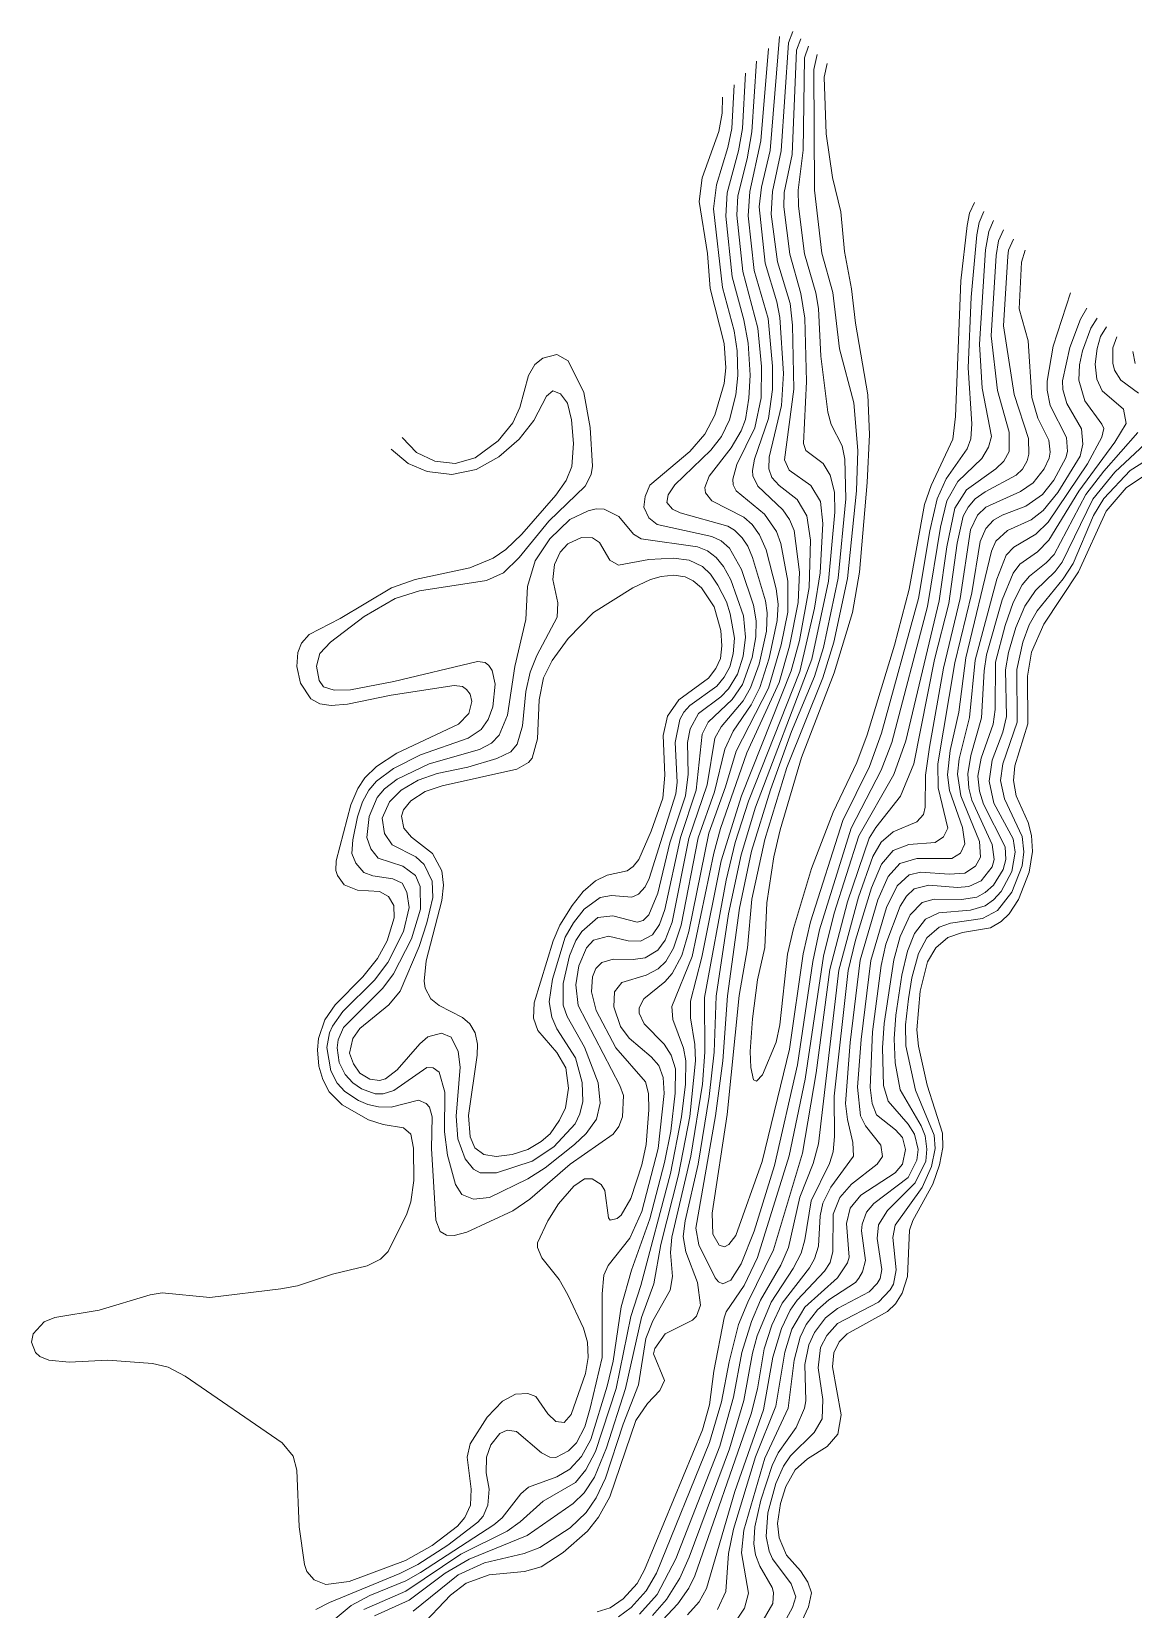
# Model space of a CAD drawing. Extents: x -40496 to 18830, y -938 to 396008.
# Drawn here: x 18036 to 18562, y 879 to 1632 of the extents above; entities that cross this region are included whole.
import ezdxf

# ---------------------------------------------------------------- set-up
doc = ezdxf.new("R2010")
doc.units = 0
doc.header["$MEASUREMENT"] = 0
for name, color, linetype in [('Contour_Line_Intermediate', 7, 'Continuous'), ('Contour_Line_Major', 7, 'Continuous'), ('Contour_Line_Minor', 7, 'Continuous')]:
    doc.layers.add(name, color=color, linetype=linetype)

msp = doc.modelspace()

# ---------------------------------------------------------------- linework, layer by layer
at = {"layer": 'Contour_Line_Intermediate', "color": 0, "lineweight": 0}
for points in [[(18181.07463, 875.03042, 972000), (18188.64872, 881.39539, 972000), (18197.59769, 886.16451, 972000), (18214.65147, 893.06112, 972000), (18221.71578, 897.11085, 972000), (18256.72124, 919.91835, 972000), (18260.61108, 923.25525, 972000), (18269.50385, 934.5796, 972000), (18273.27611, 937.81023, 972000), (18286.75686, 942.7529, 972000), (18292.96456, 946.3778, 972000), (18298.55317, 952.44053, 972000), (18302.98063, 960.59978, 972000), (18310.70465, 985.89074, 972000), (18313.65892, 997.95693, 972000), (18317.46442, 1023.73452, 972000), (18322.31451, 1041.24131, 972000), (18331.11517, 1065.69845, 972000), (18338.05114, 1092.66258, 972000), (18341.10869, 1107.62445, 972000), (18343.22995, 1125.66902, 972000), (18343.28487, 1137.30118, 972000), (18341.32631, 1143.86394, 972000), (18337.98579, 1148.96056, 972000), (18328.3273, 1158.75462, 972000), (18326.03521, 1163.74931, 972000), (18326.05294, 1166.3703, 972000), (18328.2882, 1170.60105, 972000), (18338.2249, 1178.74188, 972000), (18341.69385, 1182.67875, 972000), (18346.31036, 1191.2628, 972000), (18349.74277, 1202.75227, 972000), (18359.25451, 1249.66335, 972000), (18367.19721, 1271.80116, 972000), (18372.28076, 1288.78776, 972000), (18387.64468, 1318.72439, 972000), (18393.7647, 1339.38663, 972000), (18396.87404, 1355.0025, 972000), (18396.97871, 1369.84247, 972000), (18393.60188, 1387.72256, 972000), (18391.44582, 1393.48586, 972000), (18385.77678, 1401.75271, 972000), (18372.29011, 1412.94384, 972000), (18370.85896, 1415.79415, 972000), (18370.6472, 1418.49572, 972000), (18372.60314, 1425.46946, 972000), (18381.20196, 1442.90562, 972000), (18384.2232, 1457.26028, 972000), (18384.32521, 1472.14104, 972000), (18382.6805, 1490.50868, 972000), (18375.40666, 1517.47316, 972000), (18372.65272, 1544.2778, 972000), (18373.06958, 1553.52954, 972000), (18377.52154, 1571.12794, 972000), (18379.75221, 1584.02342, 972000), (18382.02302, 1617.80336, 972000)], [(18539.50224, 1499.91384, 972000), (18536.49709, 1494.73785, 972000), (18531.39117, 1481.28633, 972000), (18528.00114, 1465.3562, 972000), (18528.15068, 1461.22483, 972000), (18530.00855, 1454.56826, 972000), (18536.94644, 1442.38941, 972000), (18537.64979, 1435.17999, 972000), (18536.31222, 1429.39871, 972000), (18525.68013, 1412.09465, 972000), (18518.62404, 1403.48803, 972000), (18512.91502, 1399.08757, 972000), (18501.72998, 1393.89758, 972000), (18496.16233, 1388.93014, 972000), (18494.07248, 1384.09554, 972000), (18481.75244, 1333.32763, 972000), (18478.51778, 1307.3016, 972000), (18474.3792, 1289.11402, 972000), (18473.12548, 1277.39642, 972000), (18474.07831, 1269.97175, 972000), (18480.21091, 1252.30642, 972000), (18481.39436, 1244.52126, 972000), (18479.23059, 1240.03688, 972000), (18475.20806, 1237.53195, 972000), (18458.41482, 1237.56375, 972000), (18450.32371, 1235.23962, 972000), (18444.78475, 1229.05804, 972000), (18439.91867, 1217.89261, 972000), (18431.45995, 1189.10254, 972000), (18426.605, 1149.78926, 972000), (18424.41836, 1120.82139, 972000), (18425.32025, 1113.15742, 972000), (18427.9734, 1102.19516, 972000), (18428.26353, 1095.69906, 972000), (18417.46793, 1080.85864, 972000), (18413.57118, 1073.17131, 972000), (18412.36615, 1067.13917, 972000), (18411.50955, 1052.74744, 972000), (18409.64518, 1046.71561, 972000), (18407.26532, 1042.31146, 972000), (18394.28914, 1025.48166, 972000), (18389.35959, 1015.048, 972000), (18385.61723, 1003.80277, 972000), (18382.48164, 984.63566, 972000), (18379.43276, 972.83828, 972000), (18352.52974, 895.48094, 972000), (18349.69345, 889.70517, 972000), (18344.47552, 882.19402, 972000), (18337.16948, 874.39393, 972000)]]:
    msp.add_polyline3d(points, dxfattribs=at)
at = {"layer": 'Contour_Line_Major', "color": 0, "lineweight": 0}
for points in [[(18494.99733, 1541.82951, -648000), (18492.84638, 1536.47575, -648000), (18491.25159, 1527.81855, -648000), (18488.41399, 1482.7481, -648000), (18489.61275, 1461.77747, -648000), (18494.11046, 1438.75875, -648000), (18492.63519, 1433.66975, -648000), (18489.46085, 1428.32393, -648000), (18478.06858, 1417.2725, -648000), (18472.74805, 1408.17884, -648000), (18469.74775, 1395.56973, -648000), (18463.46268, 1357.65752, -648000), (18446.45506, 1292.83386, -648000), (18441.48655, 1279.67923, -648000), (18427.04777, 1251.99603, -648000), (18411.98815, 1203.59526, -648000), (18408.80737, 1188.44619, -648000), (18401.46198, 1139.11879, -648000), (18390.57952, 1091.19525, -648000), (18380.86038, 1059.91967, -648000), (18374.64903, 1044.25886, -648000), (18369.78279, 1036.4747, -648000), (18365.8693, 1034.83026, -648000), (18363.90083, 1035.71527, -648000), (18362.2509, 1037.63152, -648000), (18354.51828, 1053.27953, -648000), (18353.02229, 1061.28043, -648000), (18362.49494, 1114.86322, -648000), (18365.88429, 1141.08707, -648000), (18368.11692, 1172.01682, -648000), (18373.79868, 1213.89742, -648000), (18379.6005, 1241.01638, -648000), (18388.61146, 1270.35155, -648000), (18398.73741, 1298.08343, -648000), (18409.67865, 1324.32458, -648000), (18413.8683, 1338.20684, -648000), (18420.85278, 1371.18308, -648000), (18424.5965, 1409.03505, -648000), (18424.11095, 1428.03863, -648000), (18422.77076, 1434.3735, -648000), (18417.54917, 1444.47631, -648000), (18416.01711, 1450.35735, -648000), (18412.62598, 1477.07283, -648000), (18411.51612, 1499.77841, -648000), (18410.20347, 1507.28693, -648000), (18404.93265, 1525.9059, -648000), (18401.94194, 1548.56175, -648000), (18401.77315, 1556.19994, -648000), (18404.28964, 1575.33473, -648000), (18404.91219, 1619.39191, -648000), (18406.84297, 1624.85516, -648000)], [(18579.10708, 1434.52813, 2592000), (18560.13889, 1422.5687, 2592000), (18547.58454, 1409.29978, 2592000), (18542.6626, 1401.07582, 2592000), (18532.99393, 1378.28487, 2592000), (18528.17796, 1370.88466, 2592000), (18515.79678, 1355.67603, 2592000), (18512.10072, 1348.91734, 2592000), (18508.92381, 1340.65021, 2592000), (18506.08555, 1327.73474, 2592000), (18506.30386, 1302.57387, 2592000), (18499.48445, 1282.73339, 2592000), (18498.42745, 1274.74328, 2592000), (18500.19855, 1266.03084, 2592000), (18508.74335, 1248.05182, 2592000), (18509.51075, 1240.81239, 2592000), (18508.66643, 1234.13701, 2592000), (18503.68266, 1221.52341, 2592000), (18496.87929, 1212.7845, 2592000), (18489.76395, 1208.9291, 2592000), (18474.42863, 1206.6634, 2592000), (18469.0457, 1204.75228, 2592000), (18463.25739, 1199.67784, 2592000), (18459.23852, 1192.24031, 2592000), (18456.0598, 1180.71644, 2592000), (18454.43556, 1170.71284, 2592000), (18453.11608, 1158.26331, 2592000), (18453.2599, 1148.24333, 2592000), (18457.73228, 1127.0898, 2592000), (18466.70177, 1105.5707, 2592000), (18467.15184, 1099.31069, 2592000), (18465.50152, 1090.66814, 2592000), (18460.95016, 1080.6404, 2592000), (18448.05746, 1062.65865, 2592000), (18447.00772, 1056.78183, 2592000), (18448.60289, 1041.40397, 2592000), (18447.27219, 1034.66766, 2592000), (18445.73743, 1031.8168, 2592000), (18440.18487, 1025.97736, 2592000), (18420.68687, 1015.79377, 2592000), (18415.4464, 1010.1546, 2592000), (18412.56447, 1004.38692, 2592000), (18411.37349, 994.71904, 2592000), (18413.67298, 979.56265, 2592000), (18413.34524, 970.33585, 2592000), (18409.46394, 963.90974, 2592000), (18398.20471, 952.72081, 2592000), (18394.80626, 947.78312, 2592000), (18391.17565, 939.57277, 2592000), (18387.37512, 925.63628, 2592000), (18386.59336, 914.35412, 2592000), (18387.97816, 907.20927, 2592000), (18389.67069, 903.56394, 2592000), (18398.56596, 891.76908, 2592000), (18400.80331, 885.5425, 2592000), (18399.16769, 880.389, 2592000), (18391.42798, 866.15144, 2592000)], [(18192.77963, 1135.21996, 2592000), (18197.57329, 1132.38123, 2592000), (18202.09704, 1131.70238, 2592000), (18205.09587, 1132.43684, 2592000), (18210.5606, 1136.81848, 2592000), (18221.37026, 1149.27474, 2592000), (18225.18299, 1152.49923, 2592000), (18231.79996, 1154.36046, 2592000), (18236.32779, 1152.37391, 2592000), (18239.73475, 1145.59783, 2592000), (18240.69383, 1138.12988, 2592000), (18238.7575, 1114.6507, 2592000), (18239.55165, 1103.89661, 2592000), (18243.04678, 1094.33006, 2592000), (18247.05778, 1089.51047, 2592000), (18250.20413, 1087.65984, 2592000), (18258.02609, 1087.63405, 2592000), (18274.90774, 1093.24615, 2592000), (18285.35732, 1100.1545, 2592000), (18295.49886, 1111.0627, 2592000), (18297.73506, 1115.75048, 2592000), (18299.16942, 1121.711, 2592000), (18298.78402, 1130.76588, 2592000), (18295.66417, 1142.5492, 2592000), (18286.8084, 1156.39034, 2592000), (18284.29587, 1161.88209, 2592000), (18283.10455, 1169.2552, 2592000), (18284.67311, 1180.08828, 2592000), (18290.79146, 1199.98569, 2592000), (18294.61975, 1206.84255, 2592000), (18299.80707, 1213.47817, 2592000), (18307.38903, 1218.99526, 2592000), (18312.74378, 1219.92385, 2592000), (18322.44883, 1219.16229, 2592000), (18325.77422, 1220.60655, 2592000), (18328.93728, 1224.07511, 2592000), (18330.8093, 1228.03842, 2592000), (18343.42318, 1268.4689, 2592000), (18344.14939, 1273.96379, 2592000), (18343.21025, 1292.934, 2592000), (18345.4696, 1303.85632, 2592000), (18347.32859, 1307.38721, 2592000), (18350.22366, 1310.49457, 2592000), (18363.05272, 1319.73452, 2592000), (18366.5779, 1324.05109, 2592000), (18369.1873, 1328.99131, 2592000), (18370.84841, 1335.22098, 2592000), (18371.46575, 1342.59284, 2592000), (18369.48762, 1354.24811, 2592000), (18367.62175, 1359.96275, 2592000), (18363.60192, 1367.94479, 2592000), (18359.98699, 1373.09172, 2592000), (18356.16577, 1376.78421, 2592000), (18349.81253, 1379.75061, 2592000), (18342.33938, 1380.74681, 2592000), (18330.66709, 1380.11522, 2592000), (18316.229, 1377.50603, 2592000), (18312.01337, 1379.85787, 2592000), (18307.05689, 1388.18256, 2592000), (18303.80782, 1390.42025, 2592000), (18298.43458, 1390.6613, 2592000), (18291.95754, 1387.56276, 2592000), (18288.34832, 1383.65111, 2592000), (18285.63149, 1377.8133, 2592000), (18284.81623, 1370.61529, 2592000), (18287.21482, 1359.44813, 2592000), (18286.93873, 1352.67642, 2592000), (18277.16697, 1334.34118, 2592000), (18273.96804, 1326.42079, 2592000), (18271.92993, 1317.15138, 2592000), (18270.31386, 1300.81226, 2592000), (18267.7755, 1292.08819, 2592000), (18264.73502, 1288.48106, 2592000), (18258.1006, 1285.20823, 2592000), (18244.37545, 1281.16587, 2592000), (18229.72055, 1278.04259, 2592000), (18220.63796, 1274.90144, 2592000), (18212.49237, 1270.15015, 2592000), (18206.89526, 1264.62296, 2592000), (18203.50766, 1256.73409, 2592000), (18204.48659, 1249.44698, 2592000), (18208.24098, 1244.06745, 2592000), (18219.49956, 1238.29396, 2592000), (18223.46064, 1234.63476, 2592000), (18227.32879, 1226.75919, 2592000), (18227.5422, 1218.91414, 2592000), (18224.77238, 1206.86541, 2592000), (18221.09733, 1195.61576, 2592000), (18212.02407, 1174.29713, 2592000), (18206.61831, 1167.84028, 2592000), (18192.82775, 1156.48912, 2592000), (18189.48893, 1151.66144, 2592000), (18187.80311, 1144.82468, 2592000), (18189.69273, 1139.6948, 2592000), (18192.77963, 1135.21996, 2592000)]]:
    msp.add_polyline3d(points, dxfattribs=at)
at = {"layer": 'Contour_Line_Minor', "color": 0, "lineweight": 0}
for points in [[(18199.77921, 876.44436, 324000), (18216.26425, 883.85378, 324000), (18233.40786, 896.75079, 324000), (18244.88859, 903.4978, 324000), (18272.57219, 914.70831, 324000), (18294.45888, 929.966, 324000), (18299.79075, 935.02009, 324000), (18304.74869, 942.55249, 324000), (18310.42403, 956.6106, 324000), (18319.5058, 984.81779, 324000), (18327.144, 1018.65209, 324000), (18333.06373, 1034.74696, 324000), (18336.29415, 1053.44533, 324000), (18344.74554, 1086.65841, 324000), (18350.18526, 1114.56107, 324000), (18352.87856, 1141.16154, 324000), (18352.54326, 1148.81822, 324000), (18350.44457, 1161.54452, 324000), (18350.44802, 1169.55773, 324000), (18355.91018, 1190.4595, 324000), (18365.1772, 1236.44509, 324000), (18374.74378, 1267.50896, 324000), (18398.57445, 1326.98626, 324000), (18402.40517, 1341.58132, 324000), (18407.11917, 1366.7347, 324000), (18407.73099, 1389.29295, 324000), (18406.03977, 1400.90049, 324000), (18401.4428, 1408.7552, 324000), (18392.80308, 1415.45298, 324000), (18389.25807, 1419.30178, 324000), (18387.91765, 1423.4092, 324000), (18388.05221, 1428.88579, 324000), (18393.86837, 1453.53131, 324000), (18394.82405, 1468.78232, 324000), (18393.13969, 1495.47815, 324000), (18391.73662, 1502.96192, 324000), (18386.09877, 1521.40885, 324000), (18383.30349, 1548.3108, 324000), (18384.32478, 1557.64897, 324000), (18388.44687, 1575.16785, 324000), (18393.01924, 1629.47885, 324000)], [(18218.27951, 878.6611, 0), (18239.73523, 896.06952, 0), (18252.27954, 901.65988, 0), (18271.14107, 906.24792, 0), (18278.62488, 909.10137, 0), (18293.17557, 918.33729, 0), (18300.7011, 925.64201, 0), (18305.51093, 932.67261, 0), (18309.9698, 942.10464, 0), (18318.42711, 967.87111, 0), (18325.63256, 986.60017, 0), (18329.23654, 1008.69887, 0), (18332.52981, 1017.15425, 0), (18340.78328, 1031.6924, 0), (18341.91628, 1038.18694, 0), (18341.00777, 1049.71113, 0), (18341.62805, 1057.05341, 0), (18350.70062, 1095.56896, 0), (18356.2249, 1130.02332, 0), (18357.4062, 1145.30099, 0), (18357.09942, 1171.24052, 0), (18367.51588, 1227.21447, 0), (18371.82958, 1245.13935, 0), (18378.17873, 1264.86106, 0), (18402.59261, 1326.75221, 0), (18409.61881, 1356.87614, 0), (18412.37148, 1373.73883, 0), (18413.6196, 1397.37973, 0), (18412.49893, 1407.84474, 0), (18407.92888, 1415.48636, 0), (18397.50875, 1422.75404, 0), (18395.26438, 1427.67261, 0), (18399.85946, 1461.40521, 0), (18399.09167, 1491.81209, 0), (18397.97251, 1502.14949, 0), (18392.06646, 1522.0747, 0), (18389.01556, 1544.82254, 0), (18389.53636, 1555.64228, 0), (18393.70492, 1575.07774, 0), (18397.28959, 1626.5091, 0), (18399.38037, 1631.88359, 0)], [(18221.19246, 870.78965, -324000), (18235.97003, 886.27414, -324000), (18243.43611, 891.98519, -324000), (18254.54711, 896.06079, -324000), (18271.27928, 897.58027, -324000), (18279.19819, 899.83755, -324000), (18289.75937, 906.6385, -324000), (18301.29478, 916.76972, -324000), (18306.58376, 923.49543, -324000), (18312.02164, 933.13984, -324000), (18324.38606, 969.59915, -324000), (18330.01014, 977.74052, -324000), (18335.80504, 983.88176, -324000), (18338.0649, 988.60947, -324000), (18332.79403, 1001.42569, -324000), (18333.44328, 1003.92517, -324000), (18338.45752, 1010.9576, -324000), (18351.38932, 1017.47883, -324000), (18353.32499, 1019.41553, -324000), (18355.30547, 1024.54299, -324000), (18353.78982, 1035.33393, -324000), (18348.2912, 1049.98132, -324000), (18347.00277, 1057.2839, -324000), (18348.02333, 1064.84007, -324000), (18354.22004, 1091.85988, -324000), (18359.47214, 1124.10934, -324000), (18361.77732, 1145.1538, -324000), (18362.77472, 1171.92285, -324000), (18368.54961, 1211.16111, -324000), (18374.63479, 1239.259, -324000), (18381.53665, 1262.03624, -324000), (18408.34249, 1332.67009, -324000), (18416.25856, 1369.76352, -324000), (18419.35512, 1402.78923, -324000), (18419.18618, 1412.29583, -324000), (18417.11974, 1420.35718, -324000), (18413.81255, 1425.91385, -324000), (18405.49255, 1432.16957, -324000), (18404.32299, 1435.39867, -324000), (18405.82968, 1465.03991, -324000), (18404.97573, 1495.28636, -324000), (18403.12242, 1507.05157, -324000), (18397.91124, 1525.75493, -324000), (18394.94432, 1548.25346, -324000), (18395.1688, 1555.12171, -324000), (18398.98487, 1573.27945, -324000), (18401.00424, 1623.02742, -324000), (18403.14125, 1628.34152, -324000)], [(18490.41815, 1546.14228, -972000), (18488.17375, 1540.88953, -972000), (18487.03214, 1534.91853, -972000), (18484.36407, 1505.2321, -972000), (18482.98746, 1471.51307, -972000), (18484.60678, 1444.84371, -972000), (18484.23098, 1437.74294, -972000), (18482.40236, 1432.94013, -972000), (18472.45977, 1418.55134, -972000), (18468.19831, 1409.14056, -972000), (18464.65958, 1393.78459, -972000), (18459.28537, 1361.58539, -972000), (18441.58387, 1297.39683, -972000), (18435.79415, 1281.36955, -972000), (18423.15834, 1255.64656, -972000), (18407.66602, 1207.4098, -972000), (18404.20452, 1192.11373, -972000), (18397.7309, 1146.71112, -972000), (18384.73226, 1093.16822, -972000), (18372.09978, 1057.78736, -972000), (18368.70851, 1053.52201, -972000), (18366.77291, 1052.39287, -972000), (18364.24599, 1053.116, -972000), (18361.17203, 1058.41796, -972000), (18360.87775, 1068.4096, -972000), (18367.97367, 1115.53101, -972000), (18373.73216, 1172.32239, -972000), (18377.67035, 1195.04368, -972000), (18379.8018, 1218.19913, -972000), (18385.94729, 1246.6413, -972000), (18396.49802, 1280.91372, -972000), (18413.57857, 1323.65755, -972000), (18418.8176, 1340.71386, -972000), (18425.44313, 1371.01228, -972000), (18429.60585, 1412.82056, -972000), (18430.36723, 1432.19046, -972000), (18428.44284, 1454.77262, -972000), (18421.5786, 1480.62866, -972000), (18418.36814, 1507.52919, -972000), (18413.058, 1526.18912, -972000), (18409.69636, 1556.25986, -972000), (18409.24609, 1613.82277, -972000), (18410.92338, 1621.01214, -972000)], [(18171.8169, 879.39512, 1296000), (18178.32712, 882.84019, 1296000), (18211.92241, 896.63222, 1296000), (18220.42722, 900.91441, 1296000), (18234.76306, 910.22109, 1296000), (18249.12994, 921.18003, 1296000), (18251.67695, 923.95567, 1296000), (18253.88317, 929.17711, 1296000), (18254.40532, 936.80625, 1296000), (18253.08148, 944.6386, 1296000), (18253.21709, 952.04408, 1296000), (18255.25188, 957.93033, 1296000), (18259.54878, 963.31823, 1296000), (18263.07115, 964.92824, 1296000), (18267.54634, 964.37062, 1296000), (18279.46127, 954.11216, 1296000), (18283.38342, 952.14378, 1296000), (18286.19032, 952.00622, 1296000), (18292.37322, 955.09122, 1296000), (18296.07562, 958.99178, 1296000), (18300.10658, 966.54284, 1296000), (18302.71949, 975.45054, 1296000), (18308.40514, 999.56133, 1296000), (18308.42686, 1030.00614, 1296000), (18309.13968, 1038.81123, 1296000), (18311.16161, 1043.52683, 1296000), (18321.58275, 1056.56658, 1296000), (18327.29093, 1069.24624, 1296000), (18334.99799, 1099.20919, 1296000), (18337.98341, 1125.4688, 1296000), (18337.49531, 1133.13727, 1296000), (18335.37297, 1138.89563, 1296000), (18331.81382, 1142.92605, 1296000), (18321.20694, 1151.84477, 1296000), (18317.06036, 1157.42844, 1296000), (18313.87221, 1166.84714, 1296000), (18314.23792, 1173.98826, 1296000), (18317.69707, 1178.39532, 1296000), (18329.27434, 1181.96995, 1296000), (18335.09247, 1184.96862, 1296000), (18338.79304, 1188.47896, 1296000), (18342.4174, 1194.79516, 1296000), (18346.04959, 1205.843, 1296000), (18354.11714, 1247.37488, 1296000), (18361.87972, 1269.31286, 1296000), (18366.84244, 1289.66204, 1296000), (18370.77896, 1298.30424, 1296000), (18379.51103, 1310.91577, 1296000), (18383.51532, 1319.1241, 1296000), (18388.01501, 1333.03767, 1296000), (18391.87693, 1351.12402, 1296000), (18392.24018, 1358.77831, 1296000), (18391.31922, 1366.12021, 1296000), (18386.61734, 1384.74215, 1296000), (18383.45057, 1391.96913, 1296000), (18379.90671, 1396.78287, 1296000), (18375.91353, 1400.25953, 1296000), (18360.70511, 1408.11002, 1296000), (18357.60311, 1411.91488, 1296000), (18357.29608, 1414.47944, 1296000), (18359.33243, 1419.82216, 1296000), (18369.84938, 1433.38431, 1296000), (18374.60739, 1441.49336, 1296000), (18376.7224, 1446.93626, 1296000), (18378.34036, 1457.02488, 1296000), (18378.90516, 1468.07252, 1296000), (18377.97186, 1483.23955, 1296000), (18375.9195, 1494.37239, 1296000), (18370.32803, 1514.92954, 1296000), (18367.29432, 1543.92924, 1296000), (18368.00271, 1554.99706, 1296000), (18373.36022, 1575.05385, 1296000), (18375.2335, 1585.66587, 1296000), (18376.66508, 1612.11445, 1296000)], [(18485.98769, 1550.31499, -1296000), (18483.58988, 1545.22299, -1296000), (18482.52523, 1539.44777, -1296000), (18479.44702, 1513.0016, -1296000), (18476.9452, 1448.40902, -1296000), (18475.66288, 1437.48427, -1296000), (18465.25158, 1415.42435, -1296000), (18462.15466, 1406.39962, -1296000), (18454.71994, 1366.0212, -1296000), (18447.78155, 1339.36643, -1296000), (18434.75164, 1296.52718, -1296000), (18429.89217, 1283.27609, -1296000), (18418.59658, 1259.72131, -1296000), (18408.25966, 1232.79827, -1296000), (18399.60286, 1204.2593, -1296000), (18396.69832, 1191.95171, -1296000), (18393.07347, 1158.30387, -1296000), (18391.40968, 1149.94745, -1296000), (18384.81611, 1134.40144, -1296000), (18381.91193, 1131.37844, -1296000), (18380.59273, 1132.05352, -1296000), (18379.22878, 1137.84504, -1296000), (18378.99613, 1145.50592, -1296000), (18380.00623, 1161.07133, -1296000), (18382.45199, 1179.75175, -1296000), (18386.01702, 1195.17709, -1296000), (18386.93405, 1216.3519, -1296000), (18390.31061, 1238.40816, -1296000), (18393.20272, 1251.2891, -1296000), (18403.47429, 1285.74906, -1296000), (18419.09754, 1326.08515, -1296000), (18427.6993, 1354.87454, -1296000), (18431.15341, 1374.15687, -1296000), (18434.78598, 1416.85734, -1296000), (18435.81267, 1439.81497, -1296000), (18435.07652, 1458.58282, -1296000), (18429.12806, 1492.80979, -1296000), (18427.35846, 1509.13367, -1296000), (18423.89413, 1526.93636, -1296000), (18422.25217, 1545.99179, -1296000), (18418.29728, 1562.37011, -1296000), (18415.17496, 1583.13766, -1296000), (18414.28944, 1610.11345, -1296000), (18415.62353, 1616.58545, -1296000)], [(18207.76423, 1432.78016, 1620000), (18215.80798, 1425.93535, 1620000), (18224.9386, 1422.03946, 1620000), (18236.62558, 1420.73013, 1620000), (18248.34695, 1423.13571, 1620000), (18259.07385, 1429.0264, 1620000), (18268.82942, 1437.51364, 1620000), (18275.72613, 1446.47981, 1620000), (18281.7595, 1457.99809, 1620000), (18284.79921, 1460.59146, 1620000), (18288.4209, 1459.20419, 1620000), (18291.8106, 1454.64084, 1620000), (18293.72014, 1446.72507, 1620000), (18294.76241, 1435.51097, 1620000), (18293.83917, 1424.47862, 1620000), (18291.17209, 1417.87787, 1620000), (18286.21008, 1410.89641, 1620000), (18270.08077, 1392.14676, 1620000), (18262.49388, 1384.83668, 1620000), (18256.34127, 1380.84152, 1620000), (18245.2506, 1376.24267, 1620000), (18219.18277, 1370.57721, 1620000), (18207.85348, 1366.60702, 1620000), (18183.48109, 1352.07863, 1620000), (18168.67155, 1344.31796, 1620000), (18164.91046, 1340.27684, 1620000), (18163.16624, 1335.84677, 1620000), (18162.76748, 1329.0997, 1620000), (18164.42596, 1321.17765, 1620000), (18169.44293, 1313.66543, 1620000), (18173.65734, 1311.34547, 1620000), (18179.17301, 1310.54499, 1620000), (18186.90865, 1311.13376, 1620000), (18207.66087, 1315.48774, 1620000), (18237.70953, 1320.09923, 1620000), (18241.70075, 1319.60554, 1620000), (18243.64543, 1318.1548, 1620000), (18245.40916, 1315.8829, 1620000), (18246.16628, 1312.36223, 1620000), (18244.8147, 1306.67056, 1620000), (18239.83297, 1301.64022, 1620000), (18210.47495, 1287.81435, 1620000), (18200.70629, 1281.42991, 1620000), (18195.14651, 1276.05047, 1620000), (18191.81398, 1270.95904, 1620000), (18188.42195, 1263.22519, 1620000), (18181.46727, 1236.46092, 1620000), (18181.30495, 1231.79078, 1620000), (18182.05745, 1229.5337, 1620000), (18185.3639, 1225.05563, 1620000), (18191.72415, 1222.45885, 1620000), (18202.23738, 1221.77096, 1620000), (18206.38289, 1219.52966, 1620000), (18208.96874, 1215.12522, 1620000), (18209.18335, 1209.30586, 1620000), (18205.83201, 1198.37798, 1620000), (18201.15501, 1189.83071, 1620000), (18194.22273, 1181.1789, 1620000), (18181.00244, 1167.83494, 1620000), (18176.15735, 1160.60432, 1620000), (18173.08707, 1151.75374, 1620000), (18172.62441, 1146.26736, 1620000), (18173.30861, 1138.61157, 1620000), (18175.12467, 1132.20349, 1620000), (18178.19389, 1126.32225, 1620000), (18184.28763, 1120.08755, 1620000), (18196.9158, 1112.95838, 1620000), (18203.8813, 1110.67852, 1620000), (18213.55746, 1109.12213, 1620000), (18217.11129, 1106.11776, 1620000), (18218.31336, 1099.44049, 1620000), (18218.60937, 1084.07377, 1620000), (18217.18913, 1073.92267, 1620000), (18215.16665, 1068.19758, 1620000), (18206.30954, 1050.24624, 1620000), (18202.63002, 1046.54753, 1620000), (18196.33293, 1043.41598, 1620000), (18179.77759, 1039.34053, 1620000), (18163.01164, 1033.82438, 1620000), (18155.11617, 1032.34621, 1620000), (18121.30035, 1028.27964, 1620000), (18098.49203, 1030.44071, 1620000), (18092.81415, 1029.45264, 1620000), (18068.41637, 1022.13939, 1620000), (18047.38309, 1018.78283, 1620000), (18042.28979, 1016.69182, 1620000), (18037.01536, 1010.87294, 1620000), (18036.21258, 1006.9942, 1620000), (18038.1371, 1002.06223, 1620000), (18040.16769, 1000.07476, 1620000), (18044.52033, 998.32003, 1620000), (18054.2187, 997.3905, 1620000), (18072.54436, 998.42785, 1620000), (18093.89949, 996.71894, 1620000), (18101.33374, 995.07324, 1620000), (18109.5108, 990.76646, 1620000), (18155.71105, 958.96444, 1620000), (18161.05437, 952.52431, 1620000), (18162.78262, 945.95128, 1620000), (18163.80568, 918.92829, 1620000), (18166.32794, 900.89892, 1620000), (18167.54525, 897.64882, 1620000), (18171.07019, 893.60617, 1620000), (18176.56881, 891.464, 1620000), (18187.65684, 892.80782, 1620000), (18214.48773, 902.81228, 1620000), (18227.20972, 909.91384, 1620000), (18239.41982, 919.15876, 1620000), (18242.91558, 923.27349, 1620000), (18245.52141, 929.29536, 1620000), (18245.95037, 936.78153, 1620000), (18243.93855, 952.12539, 1620000), (18245.47293, 958.46657, 1620000), (18253.46635, 971.20243, 1620000), (18260.83103, 978.74887, 1620000), (18267.00241, 982.21433, 1620000), (18272.92331, 982.51078, 1620000), (18276.68817, 980.99462, 1620000), (18282.519, 972.69487, 1620000), (18286.3327, 969.07328, 1620000), (18290.20998, 968.69377, 1620000), (18293.64828, 972.48636, 1620000), (18300.36965, 991.9885, 1620000), (18301.61883, 999.55734, 1620000), (18301.35284, 1006.99686, 1620000), (18299.47843, 1013.67461, 1620000), (18292.05294, 1029.47716, 1620000), (18287.91982, 1036.86961, 1620000), (18279.63001, 1047.15809, 1620000), (18277.52756, 1052.15079, 1620000), (18277.58949, 1054.32858, 1620000), (18282.49137, 1064.85789, 1620000), (18287.60855, 1072.88212, 1620000), (18294.80485, 1081.27107, 1620000), (18299.89394, 1084.78524, 1620000), (18303.62728, 1084.78579, 1620000), (18307.89922, 1082.18242, 1620000), (18309.6667, 1079.27754, 1620000), (18311.33428, 1066.17913, 1620000), (18312.1444, 1065.15695, 1620000), (18315.50855, 1065.96583, 1620000), (18317.50142, 1067.56697, 1620000), (18322.11748, 1075.3868, 1620000), (18327.21515, 1091.48221, 1620000), (18329.38304, 1101.24614, 1620000), (18330.66137, 1117.66354, 1620000), (18330.50843, 1125.45224, 1620000), (18329.03898, 1131.08219, 1620000), (18314.89051, 1147.3011, 1620000), (18305.4699, 1165.10977, 1620000), (18303.35821, 1173.99836, 1620000), (18303.7712, 1181.18807, 1620000), (18305.32663, 1185.04573, 1620000), (18308.25729, 1187.99082, 1620000), (18313.54563, 1189.55456, 1620000), (18323.22092, 1189.36453, 1620000), (18328.93401, 1190.21658, 1620000), (18334.98289, 1193.83473, 1620000), (18338.40359, 1198.62826, 1620000), (18341.74894, 1207.19523, 1620000), (18349.70843, 1247.16891, 1620000), (18358.41349, 1272.71211, 1620000), (18362.12808, 1294.97073, 1620000), (18365.08115, 1300.29448, 1620000), (18375.6897, 1312.7747, 1620000), (18379.08216, 1318.87141, 1620000), (18383.22538, 1330.28804, 1620000), (18386.66668, 1345.95318, 1620000), (18387.1415, 1354.64002, 1620000), (18386.34529, 1360.42027, 1620000), (18380.03354, 1381.12136, 1620000), (18377.83126, 1386.57274, 1620000), (18375.19071, 1390.41651, 1620000), (18371.53919, 1394.05515, 1620000), (18368.22453, 1396.02764, 1620000), (18345.50234, 1402.42346, 1620000), (18341.874, 1404.22073, 1620000), (18339.18641, 1407.39604, 1620000), (18339.86975, 1411.04754, 1620000), (18342.9909, 1415.80017, 1620000), (18360.22896, 1432.22844, 1620000), (18365.33377, 1438.72917, 1620000), (18369.17678, 1446.70871, 1620000), (18372.05329, 1458.68574, 1620000), (18373.024, 1467.9037, 1620000), (18372.73076, 1479.71219, 1620000), (18371.28601, 1489.12354, 1620000), (18365.70069, 1509.7876, 1620000), (18361.47158, 1547.37006, 1620000), (18362.82558, 1558.82505, 1620000), (18368.29648, 1576.57268, 1620000), (18370.14615, 1585.65171, 1620000), (18371.37577, 1606.49841, 1620000)], [(18212.94913, 1438.28535, 1944000), (18219.87156, 1431.17723, 1944000), (18228.59046, 1426.97972, 1944000), (18238.25159, 1425.88887, 1944000), (18247.81975, 1428.57224, 1944000), (18258.83694, 1436.70894, 1944000), (18265.82052, 1445.3557, 1944000), (18269.05231, 1452.58096, 1944000), (18273.18088, 1467.82284, 1944000), (18276.24218, 1473.13722, 1944000), (18280.09097, 1476.21579, 1944000), (18286.77483, 1477.84036, 1944000), (18292.22339, 1474.8205, 1944000), (18299.5574, 1459.77482, 1944000), (18302.71746, 1443.14083, 1944000), (18303.83464, 1424.57832, 1944000), (18303.08268, 1420.65069, 1944000), (18300.1826, 1415.17315, 1944000), (18282.99548, 1398.39614, 1944000), (18268.71911, 1381.14162, 1944000), (18261.29449, 1373.77407, 1944000), (18253.27632, 1370.1456, 1944000), (18221.16886, 1365.17293, 1944000), (18209.64939, 1361.58635, 1944000), (18194.9324, 1352.92423, 1944000), (18178.8422, 1340.76917, 1944000), (18173.74865, 1335.28995, 1944000), (18172.17543, 1329.3449, 1944000), (18173.39189, 1322.36729, 1944000), (18175.49961, 1319.377, 1944000), (18180.61673, 1317.79362, 1944000), (18188.32918, 1318.01778, 1944000), (18209.04365, 1321.91999, 1944000), (18248.82963, 1331.47794, 1944000), (18252.60231, 1330.98479, 1944000), (18254.38001, 1329.52228, 1944000), (18255.9015, 1327.26679, 1944000), (18257.26063, 1320.6509, 1944000), (18256.14566, 1309.83579, 1944000), (18253.93808, 1303.85984, 1944000), (18250.70386, 1299.14578, 1944000), (18244.39903, 1294.89385, 1944000), (18221.74691, 1286.982, 1944000), (18208.90273, 1280.45925, 1944000), (18200.66903, 1274.37517, 1944000), (18197.1398, 1270.19628, 1944000), (18194.13284, 1264.5893, 1944000), (18191.59614, 1257.40984, 1944000), (18189.44814, 1246.41866, 1944000), (18189.03922, 1239.99435, 1944000), (18190.81155, 1235.31684, 1944000), (18194.64531, 1230.89533, 1944000), (18199.04657, 1229.31563, 1944000), (18208.55558, 1227.93162, 1944000), (18212.95476, 1225.74226, 1944000), (18215.2457, 1221.45535, 1944000), (18216.30562, 1214.26118, 1944000), (18213.6522, 1202.81777, 1944000), (18206.2033, 1188.02855, 1944000), (18199.71799, 1179.56579, 1944000), (18184.67094, 1164.65864, 1944000), (18179.80231, 1157.69807, 1944000), (18178.33195, 1154.49826, 1944000), (18177.01681, 1147.50754, 1944000), (18178.98251, 1136.26148, 1944000), (18182.00792, 1130.49104, 1944000), (18185.70982, 1126.50067, 1944000), (18192.19702, 1122.20135, 1944000), (18196.64202, 1120.34127, 1944000), (18201.64967, 1119.18952, 1944000), (18207.72463, 1119.05433, 1944000), (18220.77457, 1122.28859, 1944000), (18224.41901, 1120.81881, 1944000), (18226.017, 1118.98099, 1944000), (18227.31251, 1114.44089, 1944000), (18226.91242, 1099.32747, 1944000), (18229.00783, 1065.15558, 1944000), (18231.13536, 1059.78072, 1944000), (18234.19971, 1058.01444, 1944000), (18237.77108, 1057.82759, 1944000), (18243.83268, 1059.45925, 1944000), (18265.72467, 1069.63525, 1944000), (18273.82997, 1075.12268, 1944000), (18293.11203, 1091.80698, 1944000), (18313.60266, 1106.17347, 1944000), (18316.29581, 1109.80196, 1944000), (18318.12624, 1114.37602, 1944000), (18318.49801, 1124.63415, 1944000), (18316.85472, 1129.2507, 1944000), (18296.8417, 1167.45578, 1944000), (18295.85804, 1177.31449, 1944000), (18297.27438, 1186.3511, 1944000), (18300.91899, 1194.91395, 1944000), (18304.24673, 1198.6473, 1944000), (18311.45489, 1200.50237, 1944000), (18320.77313, 1198.29734, 1944000), (18326.72673, 1198.10596, 1944000), (18332.40959, 1201.17146, 1944000), (18335.7633, 1206.08852, 1944000), (18338.24327, 1213.27674, 1944000), (18345.68631, 1247.55832, 1944000), (18353.26629, 1270.19501, 1944000), (18356.02457, 1296.86558, 1944000), (18358.88832, 1302.65524, 1944000), (18370.41797, 1313.30896, 1944000), (18375.32605, 1320.49787, 1944000), (18379.9166, 1333.34253, 1944000), (18381.62949, 1343.28994, 1944000), (18381.88518, 1350.95332, 1944000), (18380.50882, 1358.39235, 1944000), (18374.8069, 1375.435, 1944000), (18369.05125, 1385.57908, 1944000), (18365.11745, 1389.06194, 1944000), (18360.7075, 1391.18648, 1944000), (18334.57021, 1396.83117, 1944000), (18330.68401, 1400.06252, 1944000), (18328.18689, 1405.03553, 1944000), (18328.80869, 1410.24155, 1944000), (18331.02377, 1415.54855, 1944000), (18350.11824, 1431.57795, 1944000), (18357.39148, 1439.92456, 1944000), (18362.05079, 1448.93263, 1944000), (18366.56776, 1464.06662, 1944000), (18367.36165, 1471.56961, 1944000), (18366.57978, 1483.21412, 1944000), (18359.82448, 1509.32308, 1944000), (18358.62131, 1525.98808, 1944000), (18354.61045, 1550.82661, 1944000), (18355.99978, 1562.21088, 1944000), (18364.03822, 1584.20042, 1944000), (18365.55778, 1593.00518, 1944000), (18365.76328, 1600.53921, 1944000)], [(18499.77171, 1537.3329, -324000), (18497.45005, 1532.10118, -324000), (18496.21524, 1525.03507, -324000), (18493.86229, 1486.75, -324000), (18496.89418, 1460.75647, -324000), (18502.44694, 1440.89669, -324000), (18502.5123, 1431.68615, -324000), (18499.98631, 1427.0691, -324000), (18496.141, 1423.33395, -324000), (18482.13004, 1413.30256, -324000), (18476.49981, 1404.58917, -324000), (18472.70421, 1386.13259, -324000), (18469.04983, 1360.44031, -324000), (18453.22286, 1293.74063, -324000), (18447.5203, 1277.57114, -324000), (18430.77619, 1248.44912, -324000), (18419.07427, 1211.54713, -324000), (18413.85728, 1191.05539, -324000), (18405.1833, 1132.4146, -324000), (18397.60443, 1095.81252, -324000), (18382.44646, 1047.30627, -324000), (18376.03423, 1033.98025, -324000), (18367.53171, 1021.35878, -324000), (18366.48552, 1018.59162, -324000), (18361.55767, 993.1655, -324000), (18359.52805, 977.09322, -324000), (18356.15997, 965.14926, -324000), (18328.62832, 898.39228, -324000), (18325.05795, 891.86749, -324000), (18318.35306, 884.55038, -324000), (18312.20774, 880.32763, -324000), (18305.945, 878.31192, -324000)], [(18504.56527, 1532.81822, 0), (18502.18955, 1527.68397, 0), (18501.82092, 1524.80685, 0), (18499.81629, 1491.52588, 0), (18504.93323, 1458.81576, 0), (18511.62937, 1437.79082, 0), (18511.87222, 1430.34994, 0), (18511.1159, 1427.22828, 0), (18508.90864, 1423.28447, 0), (18505.86135, 1420.36227, 0), (18491.01263, 1412.4393, 0), (18486.23137, 1409.01254, 0), (18482.8505, 1405.12318, 0), (18480.56202, 1400.84741, 0), (18477.6787, 1387.96187, 0), (18473.76825, 1359.10518, 0), (18466.95175, 1332.45851, 0), (18457.08441, 1282.78412, 0), (18450.71302, 1267.21621, 0), (18438.89092, 1252.41288, 0), (18435.7362, 1247.24396, 0), (18425.34443, 1216.9037, 0), (18417.00619, 1184.65794, 0), (18410.45133, 1135.30672, 0), (18403.90906, 1097.14124, 0), (18390.12552, 1051.02703, 0), (18377.77137, 1026.07324, 0), (18373.40935, 1015.29491, 0), (18368.87816, 997.52931, 0), (18365.22389, 978.49036, 0), (18359.6347, 959.16344, 0), (18334.28613, 896.76117, 0), (18329.365, 888.29143, 0), (18322.22074, 880.45462, 0), (18316.17808, 876.0176, 0)], [(18510.05414, 1527.64868, 324000), (18508.37798, 1521.84676, 324000), (18507.25893, 1499.71936, 324000), (18511.48262, 1484.40875, 324000), (18513.30122, 1457.44708, 324000), (18516.23279, 1447.48136, 324000), (18521.35914, 1437.01836, 324000), (18522.05392, 1431.25655, 324000), (18521.57385, 1428.53533, 324000), (18519.24071, 1423.35616, 324000), (18513.97079, 1416.67337, 324000), (18507.89393, 1412.51399, 324000), (18491.34753, 1405.17075, 324000), (18487.39236, 1401.28834, 324000), (18484.09512, 1394.27515, 324000), (18479.15197, 1361.47904, 324000), (18471.11025, 1328.39541, 324000), (18464.44565, 1290.59664, 324000), (18462.64434, 1277.27906, 324000), (18462.3967, 1262.08883, 324000), (18461.59734, 1258.51624, 324000), (18458.37161, 1254.97704, 324000), (18447.0797, 1250.25767, 324000), (18441.50148, 1245.3914, 324000), (18437.39573, 1238.54624, 324000), (18430.66884, 1219.18179, 324000), (18421.22221, 1184.34716, 324000), (18411.50303, 1101.45121, 324000), (18409.04852, 1092.1679, 324000), (18402.6785, 1076.14144, 324000), (18397.21451, 1052.05666, 324000), (18393.53964, 1043.69342, 324000), (18383.85997, 1026.90321, 324000), (18379.59392, 1016.85948, 324000), (18375.02111, 1001.98405, 324000), (18371.07291, 980.69854, 324000), (18364.46186, 957.41921, 324000), (18343.46447, 903.59511, 324000), (18334.55354, 886.64784, 324000), (18326.14805, 877.17778, 324000)], [(18544.43585, 1495.26727, 1296000), (18541.41987, 1490.50609, 1296000), (18537.50841, 1479.64038, 1296000), (18536.02183, 1473.0351, 1296000), (18535.68516, 1465.61633, 1296000), (18538.57719, 1455.79545, 1296000), (18546.75331, 1444.69017, 1296000), (18547.56538, 1442.57171, 1296000), (18546.71991, 1438.49421, 1296000), (18539.90761, 1425.73349, 1296000), (18521.03179, 1398.00564, 1296000), (18515.13615, 1392.27342, 1296000), (18504.64868, 1385.97543, 1296000), (18501.00918, 1382.13625, 1296000), (18496.67876, 1370.80584, 1296000), (18486.24984, 1332.17338, 1296000), (18483.605, 1304.76428, 1296000), (18478.58352, 1285.10191, 1296000), (18477.89861, 1277.7791, 1296000), (18479.45842, 1267.40316, 1296000), (18488.3851, 1245.66562, 1296000), (18488.87397, 1238.13734, 1296000), (18486.40713, 1233.91199, 1296000), (18481.39132, 1230.59306, 1296000), (18473.82595, 1230.08668, 1296000), (18460.4335, 1231.12028, 1296000), (18454.80002, 1229.80788, 1296000), (18449.00362, 1224.54638, 1296000), (18443.92786, 1214.12946, 1296000), (18436.50742, 1188.94302, 1296000), (18431.82514, 1151.20823, 1296000), (18430.21985, 1128.53654, 1296000), (18431.55362, 1114.89502, 1296000), (18433.95546, 1110.11421, 1296000), (18441.24557, 1100.88329, 1296000), (18442.01948, 1095.43789, 1296000), (18439.56194, 1091.84672, 1296000), (18427.21632, 1082.31129, 1296000), (18421.79171, 1075.95514, 1296000), (18418.59597, 1067.91087, 1296000), (18418.42441, 1050.10586, 1296000), (18417.11809, 1044.99745, 1296000), (18414.34673, 1040.85094, 1296000), (18401.32398, 1026.94038, 1296000), (18398.0291, 1022.21586, 1296000), (18393.82018, 1013.51507, 1296000), (18389.81672, 999.73807, 1296000), (18385.26552, 974.63114, 1296000), (18371.69876, 935.78702, 1296000), (18358.16099, 889.40637, 1296000), (18354.63802, 883.09513, 1296000), (18349.05443, 876.9394, 1296000)], [(18548.87192, 1491.08928, 1620000), (18546.08275, 1486.49021, 1620000), (18544.52408, 1480.70526, 1620000), (18543.48732, 1473.28846, 1620000), (18544.2181, 1466.15024, 1620000), (18546.78954, 1460.62665, 1620000), (18556.97698, 1451.77156, 1620000), (18558.22109, 1445.0203, 1620000), (18552.85311, 1436.12265, 1620000), (18535.709, 1412.68724, 1620000), (18521.47773, 1389.30357, 1620000), (18515.9653, 1383.81342, 1620000), (18507.62267, 1377.95943, 1620000), (18504.32939, 1373.69968, 1620000), (18499.15744, 1360.98864, 1620000), (18491.65057, 1334.74328, 1620000), (18490.51045, 1327.12026, 1620000), (18489.35648, 1304.59836, 1620000), (18484.13366, 1286.73533, 1620000), (18482.7221, 1277.87158, 1620000), (18483.25342, 1271.03595, 1620000), (18484.69561, 1265.37344, 1620000), (18494.44507, 1244.30943, 1620000), (18495.39045, 1237.11022, 1620000), (18494.36059, 1233.565, 1620000), (18489.09451, 1226.92892, 1620000), (18483.25255, 1224.22304, 1620000), (18477.86417, 1223.77952, 1620000), (18464.24599, 1224.84088, 1620000), (18457.1923, 1223.0286, 1620000), (18453.47778, 1219.55218, 1620000), (18450.43635, 1214.76465, 1620000), (18443.63076, 1196.70395, 1620000), (18441.49119, 1186.5286, 1620000), (18437.33571, 1154.95251, 1620000), (18436.17573, 1128.33169, 1620000), (18437.20696, 1120.75753, 1620000), (18439.23873, 1115.40143, 1620000), (18448.24793, 1108.16712, 1620000), (18451.53244, 1104.45692, 1620000), (18453.00703, 1098.7466, 1620000), (18451.59966, 1091.78451, 1620000), (18448.13558, 1087.753, 1620000), (18431.68092, 1076.98464, 1620000), (18426.58412, 1070.89129, 1620000), (18424.92994, 1063.48334, 1620000), (18426.13533, 1047.40271, 1620000), (18425.45312, 1044.80501, 1620000), (18420.55443, 1037.5851, 1620000), (18405.07868, 1023.59032, 1620000), (18398.84787, 1013.08451, 1620000), (18395.42762, 1002.13065, 1620000), (18391.23988, 976.34682, 1620000), (18381.52871, 952.28136, 1620000), (18371.05821, 917.77282, 1620000), (18368.65593, 906.15079, 1620000), (18367.4234, 888.09358, 1620000), (18363.42935, 879.44463, 1620000)], [(18553.87363, 1486.37856, 1944000), (18551.87775, 1481.10359, 1944000), (18551.90817, 1473.71567, 1944000), (18552.69554, 1470.47717, 1944000), (18555.72016, 1465.71134, 1944000), (18564.1156, 1459.52646, 1944000)], [(18561.41677, 1479.27427, 2268000), (18562.63531, 1473.52499, 2268000)], [(18563.90288, 1440.7544, 1944000), (18547.71425, 1422.3063, 1944000), (18539.1011, 1411.05972, 1944000), (18523.86977, 1382.59755, 1944000), (18520.18591, 1378.57121, 1944000), (18512.17172, 1372.18182, 1944000), (18508.72406, 1368.02986, 1944000), (18504.43124, 1359.65439, 1944000), (18500.61029, 1348.74602, 1944000), (18496.02344, 1331.20358, 1944000), (18495.76554, 1308.55504, 1944000), (18494.84309, 1301.62013, 1944000), (18489.20339, 1285.37496, 1944000), (18487.51029, 1276.90168, 1944000), (18488.26453, 1269.68036, 1944000), (18490.21133, 1263.42147, 1944000), (18500.52671, 1243.05766, 1944000), (18500.85887, 1237.03006, 1944000), (18499.6627, 1232.38398, 1944000), (18494.97539, 1224.82912, 1944000), (18491.08035, 1221.33474, 1944000), (18486.99659, 1219.13148, 1944000), (18479.75197, 1217.96633, 1944000), (18466.63607, 1218.20291, 1944000), (18460.93965, 1216.51773, 1944000), (18455.26254, 1210.66249, 1944000), (18450.431, 1200.39355, 1944000), (18447.40305, 1189.20543, 1944000), (18442.87823, 1158.83399, 1944000), (18442.02791, 1147.32952, 1944000), (18442.59737, 1129.30765, 1944000), (18444.81635, 1121.79175, 1944000), (18454.3176, 1110.8457, 1944000), (18457.38771, 1106.0731, 1944000), (18459.11469, 1098.7569, 1944000), (18458.48055, 1093.64855, 1944000), (18454.25985, 1085.50219, 1944000), (18437.99234, 1073.1038, 1944000), (18434.46601, 1068.95303, 1944000), (18432.33649, 1063.25473, 1944000), (18432.12158, 1059.99773, 1944000), (18433.8931, 1045.87397, 1944000), (18432.53326, 1040.44035, 1944000), (18430.81237, 1037.44777, 1944000), (18429.25056, 1035.47104, 1944000), (18416.53623, 1027.08929, 1944000), (18411.01233, 1022.43861, 1944000), (18405.61231, 1015.4341, 1944000), (18402.73883, 1009.37195, 1944000), (18399.87532, 998.42255, 1944000), (18397.13924, 975.44945, 1944000), (18385.89605, 951.65902, 1944000), (18375.96268, 917.36924, 1944000), (18374.87558, 906.44751, 1944000), (18378.08823, 887.28491, 1944000), (18376.23743, 880.1556, 1944000), (18371.15887, 872.4123, 1944000)], [(18572.04584, 1439.73729, 2268000), (18552.83566, 1421.86115, 2268000), (18542.34351, 1408.92952, 2268000), (18527.82978, 1378.83335, 2268000), (18524.34594, 1374.37994, 2268000), (18515.00957, 1365.32989, 2268000), (18509.99425, 1357.87117, 2268000), (18505.73084, 1347.74377, 2268000), (18502.16135, 1335.83668, 2268000), (18500.70416, 1327.53615, 2268000), (18501.23516, 1305.30508, 2268000), (18499.4137, 1297.74767, 2268000), (18494.36505, 1284.45946, 2268000), (18492.9336, 1274.38794, 2268000), (18495.23119, 1264.0203, 2268000), (18504.39497, 1246.99367, 2268000), (18505.37084, 1240.6543, 2268000), (18503.78839, 1231.38823, 2268000), (18498.59883, 1221.79734, 2268000), (18494.93611, 1217.78375, 2268000), (18490.98479, 1215.02743, 2268000), (18483.96394, 1212.9721, 2268000), (18468.86136, 1211.73242, 2268000), (18462.6366, 1208.66192, 2268000), (18457.33312, 1201.86167, 2268000), (18453.92781, 1193.42447, 2268000), (18451.28519, 1181.89271, 2268000), (18448.40915, 1162.90069, 2268000), (18447.60386, 1151.60764, 2268000), (18448.10898, 1140.2129, 2268000), (18450.4781, 1127.20289, 2268000), (18460.57294, 1110.11348, 2268000), (18462.4432, 1105.28856, 2268000), (18463.24892, 1098.93244, 2268000), (18462.75033, 1093.25105, 2268000), (18457.65418, 1082.88934, 2268000), (18444.45108, 1069.70508, 2268000), (18440.11679, 1062.84826, 2268000), (18439.58504, 1056.41803, 2268000), (18441.77708, 1041.61249, 2268000), (18440.94447, 1037.32542, 2268000), (18439.46964, 1034.87199, 2268000), (18435.68573, 1030.99824, 2268000), (18420.6488, 1022.97063, 2268000), (18414.94789, 1018.60411, 2268000), (18409.56691, 1011.63025, 2268000), (18406.95652, 1005.62991, 2268000), (18405.02442, 996.22525, 2268000), (18405.46409, 978.89942, 2268000), (18404.88045, 975.45469, 2268000), (18400.89811, 966.21221, 2268000), (18392.33575, 954.17759, 2268000), (18389.45219, 948.15819, 2268000), (18384.07376, 931.56256, 2268000), (18381.25753, 918.87164, 2268000), (18380.68877, 910.85013, 2268000), (18381.42956, 905.53848, 2268000), (18383.51835, 900.13711, 2268000), (18389.44928, 890.0121, 2268000), (18390.08121, 887.60924, 2268000), (18389.69976, 882.25604, 2268000), (18377.64649, 861.54582, 2268000)], [(18566.49126, 1419.95761, 2916000), (18558.25256, 1414.27298, 2916000), (18548.69901, 1403.19981, 2916000), (18535.61763, 1374.29196, 2916000), (18518.96553, 1349.33227, 2916000), (18513.12697, 1336.02968, 2916000), (18511.29778, 1324.47867, 2916000), (18511.32779, 1301.7373, 2916000), (18505.19576, 1281.79996, 2916000), (18504.51052, 1274.71108, 2916000), (18505.87095, 1267.53004, 2916000), (18511.62318, 1254.70389, 2916000), (18513.20576, 1248.5827, 2916000), (18513.60802, 1240.88957, 2916000), (18511.96118, 1231.09722, 2916000), (18506.92855, 1218.0742, 2916000), (18502.42559, 1211.21556, 2916000), (18498.64563, 1207.48935, 2916000), (18493.60376, 1204.54069, 2916000), (18480.2083, 1202.22405, 2916000), (18473.26846, 1199.95309, 2916000), (18467.45088, 1194.91058, 2916000), (18463.5679, 1188.22611, 2916000), (18459.9605, 1174.31448, 2916000), (18458.47829, 1155.79373, 2916000), (18459.2822, 1148.09305, 2916000), (18463.3406, 1129.51261, 2916000), (18470.65416, 1106.56454, 2916000), (18470.82316, 1099.77697, 2916000), (18469.30167, 1091.422, 2916000), (18466.15127, 1082.29952, 2916000), (18456.61198, 1064.99891, 2916000), (18454.88849, 1060.37039, 2916000), (18453.97359, 1038.28656, 2916000), (18451.40593, 1030.31144, 2916000), (18448.20277, 1025.22302, 2916000), (18444.45077, 1021.54898, 2916000), (18425.20019, 1010.85883, 2916000), (18421.44315, 1007.10535, 2916000), (18418.80721, 1001.9272, 2916000), (18418.25844, 995.11971, 2916000), (18422.29635, 972.33309, 2916000), (18420.79009, 963.13248, 2916000), (18415.61829, 957.19534, 2916000), (18406.28473, 951.2336, 2916000), (18400.432, 946.04384, 2916000), (18395.91894, 938.1324, 2916000), (18393.42699, 929.94167, 2916000), (18392.02142, 920.45243, 2916000), (18392.76311, 913.70385, 2916000), (18396.32595, 905.40793, 2916000), (18403.0012, 897.96962, 2916000), (18406.45127, 892.57222, 2916000), (18408.15126, 887.48234, 2916000), (18406.77932, 880.66714, 2916000), (18399.46932, 865.00678, 2916000)], [(18241.40516, 1077.31868, 2268000), (18246.98514, 1075.17888, 2268000), (18254.57117, 1075.87305, 2268000), (18272.91258, 1084.77944, 2268000), (18281.13918, 1089.9919, 2268000), (18295.14478, 1101.16187, 2268000), (18300.70073, 1106.45945, 2268000), (18305.73633, 1113.35007, 2268000), (18307.48993, 1120.88589, 2268000), (18306.38774, 1130.67309, 2268000), (18300.00427, 1147.53367, 2268000), (18291.71924, 1162.16797, 2268000), (18289.73083, 1167.67663, 2268000), (18289.75646, 1178.03913, 2268000), (18292.7337, 1191.13412, 2268000), (18295.80436, 1198.50192, 2268000), (18298.70655, 1202.81988, 2268000), (18306.2268, 1209.37535, 2268000), (18313.49804, 1210.17665, 2268000), (18325.11332, 1207.24425, 2268000), (18327.92178, 1208.07577, 2268000), (18330.66435, 1210.75442, 2268000), (18334.84088, 1221.0315, 2268000), (18340.66292, 1245.05453, 2268000), (18348.13812, 1267.49583, 2268000), (18349.40287, 1277.78231, 2268000), (18349.06701, 1292.81285, 2268000), (18350.31252, 1299.47588, 2268000), (18354.30097, 1306.7178, 2268000), (18364.93945, 1314.61121, 2268000), (18368.64684, 1318.54292, 2268000), (18372.9052, 1325.49555, 2268000), (18375.58283, 1333.9888, 2268000), (18376.73802, 1343.18066, 2268000), (18375.85443, 1353.34143, 2268000), (18369.68568, 1370.45757, 2268000), (18366.19504, 1376.85828, 2268000), (18362.75378, 1381.07076, 2268000), (18358.6826, 1384.20677, 2268000), (18353.9112, 1386.19686, 2268000), (18327.04194, 1390.06777, 2268000), (18323.31489, 1392.18156, 2268000), (18316.37819, 1400.71039, 2268000), (18309.36273, 1404.12809, 2268000), (18305.49307, 1404.32567, 2268000), (18301.70333, 1403.42073, 2268000), (18292.94612, 1399.22103, 2268000), (18283.40973, 1390.04433, 2268000), (18276.44666, 1379.50547, 2268000), (18272.73817, 1367.24773, 2268000), (18272.00963, 1351.59755, 2268000), (18266.70941, 1329.06455, 2268000), (18263.23844, 1305.97633, 2268000), (18259.29796, 1296.38161, 2268000), (18255.54687, 1292.56045, 2268000), (18249.88641, 1289.49214, 2268000), (18225.85895, 1282.72936, 2268000), (18210.61643, 1275.454, 2268000), (18204.48444, 1270.85947, 2268000), (18200.97886, 1266.6556, 2268000), (18197.2183, 1257.6415, 2268000), (18196.19698, 1247.55779, 2268000), (18197.95717, 1242.2277, 2268000), (18201.59168, 1237.70452, 2268000), (18213.34752, 1233.96412, 2268000), (18219.29713, 1229.43142, 2268000), (18221.57319, 1224.18001, 2268000), (18221.67107, 1213.46079, 2268000), (18217.48648, 1199.19133, 2268000), (18208.86903, 1182.51632, 2268000), (18203.71463, 1175.69981, 2268000), (18185.00326, 1156.9303, 2268000), (18182.41978, 1151.05851, 2268000), (18181.90891, 1147.35055, 2268000), (18182.89876, 1140.31576, 2268000), (18185.74606, 1134.56761, 2268000), (18189.43135, 1130.53999, 2268000), (18193.65138, 1127.7274, 2268000), (18200.0708, 1125.39819, 2268000), (18203.84385, 1125.37619, 2268000), (18209.06448, 1126.9146, 2268000), (18224.69521, 1137.89813, 2268000), (18227.81975, 1137.79904, 2268000), (18230.60154, 1135.71841, 2268000), (18233.36674, 1126.07592, 2268000), (18233.21712, 1107.31125, 2268000), (18234.57624, 1096.17171, 2268000), (18238.4938, 1082.09718, 2268000), (18241.40516, 1077.31868, 2268000)], [(18247.71486, 1099.66537, 2916000), (18251.94239, 1096.37101, 2916000), (18257.73305, 1095.54113, 2916000), (18265.42978, 1096.47628, 2916000), (18272.86447, 1098.86522, 2916000), (18279.31076, 1102.63504, 2916000), (18283.49012, 1106.33718, 2916000), (18288.08752, 1112.77878, 2916000), (18290.87549, 1118.73382, 2916000), (18292.29189, 1128.08017, 2916000), (18290.96671, 1137.76748, 2916000), (18286.696, 1145.03509, 2916000), (18277.61191, 1155.59506, 2916000), (18275.65456, 1161.47046, 2916000), (18276.01208, 1168.79936, 2916000), (18284.9844, 1198.29287, 2916000), (18288.24353, 1205.79651, 2916000), (18294.06143, 1215.23778, 2916000), (18299.365, 1221.83544, 2916000), (18305.19566, 1226.88038, 2916000), (18310.72785, 1229.63325, 2916000), (18320.23891, 1231.69565, 2916000), (18323.19021, 1233.67698, 2916000), (18325.83139, 1237.09276, 2916000), (18331.72929, 1250.56834, 2916000), (18337.24314, 1266.30471, 2916000), (18338.27245, 1277.25372, 2916000), (18337.43157, 1296.24961, 2916000), (18339.4765, 1305.41512, 2916000), (18344.91715, 1313.29524, 2916000), (18359.12601, 1323.50505, 2916000), (18362.56124, 1328.09966, 2916000), (18364.74371, 1332.96345, 2916000), (18365.45819, 1339.00769, 2916000), (18365.01908, 1346.32781, 2916000), (18361.7915, 1357.52761, 2916000), (18355.79819, 1366.61118, 2916000), (18351.77961, 1369.98132, 2916000), (18347.99285, 1371.84065, 2916000), (18342.56895, 1372.62771, 2916000), (18336.58557, 1372.01174, 2916000), (18331.41693, 1370.5909, 2916000), (18323.0009, 1366.70138, 2916000), (18304.24377, 1354.86261, 2916000), (18292.16336, 1342.41037, 2916000), (18284.52853, 1332.04085, 2916000), (18280.44942, 1323.74243, 2916000), (18278.3383, 1313.16661, 2916000), (18277.50928, 1294.67732, 2916000), (18275.01306, 1285.336, 2916000), (18273.27051, 1283.3048, 2916000), (18267.68407, 1280.18058, 2916000), (18232.05912, 1272.14466, 2916000), (18223.89745, 1269.57699, 2916000), (18217.04541, 1265.10407, 2916000), (18213.66177, 1260.8147, 2916000), (18212.69037, 1257.79022, 2916000), (18213.75732, 1252.04226, 2916000), (18217.36123, 1247.81383, 2916000), (18227.3822, 1239.98954, 2916000), (18231.89729, 1231.73378, 2916000), (18232.72061, 1224.81413, 2916000), (18231.95193, 1217.55527, 2916000), (18224.49576, 1188.80654, 2916000), (18223.53294, 1179.03851, 2916000), (18223.95307, 1175.81409, 2916000), (18226.60628, 1170.67233, 2916000), (18230.67577, 1167.40977, 2916000), (18241.79545, 1161.71028, 2916000), (18245.21302, 1158.66627, 2916000), (18247.80868, 1154.3741, 2916000), (18248.85027, 1148.99975, 2916000), (18248.73975, 1143.84076, 2916000), (18244.55265, 1115.08248, 2916000), (18245.34979, 1104.89995, 2916000), (18247.71486, 1099.66537, 2916000)]]:
    msp.add_polyline3d(points, dxfattribs=at)
at = {"layer": 'Contour_Line_Minor', "color": 1, "lineweight": 0}
for points in [[(18194.694, 879.43726, 648000), (18214.69379, 888.2568, 648000), (18241.03185, 905.78731, 648000), (18263.04495, 916.89307, 648000), (18269.23477, 921.24876, 648000), (18280.29016, 931.10089, 648000), (18295.59596, 940.07317, 648000), (18300.63669, 945.99378, 648000), (18305.21427, 954.74279, 648000), (18314.96494, 984.83751, 648000), (18322.11627, 1019.21495, 648000), (18326.86853, 1034.01723, 648000), (18340.88663, 1087.34718, 648000), (18346.23597, 1114.45871, 648000), (18348.09223, 1129.95952, 648000), (18348.20364, 1141.05551, 648000), (18347.21718, 1147.05575, 648000), (18342.06557, 1160.73059, 648000), (18341.57334, 1166.98246, 648000), (18351.21482, 1190.83407, 648000), (18361.57821, 1240.16238, 648000), (18364.75003, 1251.91495, 648000), (18377.43302, 1287.96543, 648000), (18392.71589, 1321.56897, 648000), (18397.71833, 1338.86713, 648000), (18401.89319, 1359.61571, 648000), (18402.44196, 1374.09025, 648000), (18399.94403, 1393.99298, 648000), (18397.74674, 1399.23776, 648000), (18394.47545, 1403.794, 648000), (18382.69065, 1415.08556, 648000), (18380.29848, 1419.99759, 648000), (18380.13274, 1422.63989, 648000), (18381.03897, 1427.9505, 648000), (18387.70586, 1447.33415, 648000), (18389.6342, 1461.17566, 648000), (18389.56398, 1472.25585, 648000), (18387.55492, 1495.10194, 648000), (18380.917, 1517.9343, 648000), (18377.95334, 1543.98432, 648000), (18378.75694, 1555.64386, 648000), (18383.96388, 1579.76307, 648000), (18387.65394, 1623.78212, 648000)], [(18531.70816, 1507.25447, 648000), (18523.39528, 1481.85548, 648000), (18520.61309, 1465.125, 648000), (18520.58815, 1460.95392, 648000), (18522.10884, 1453.53973, 648000), (18529.75018, 1438.32888, 648000), (18530.26958, 1431.60549, 648000), (18529.48031, 1428.64321, 648000), (18523.78194, 1418.04383, 648000), (18518.35368, 1411.21421, 648000), (18510.3832, 1405.54589, 648000), (18499.15802, 1401.34616, 648000), (18494.9691, 1398.96833, 648000), (18491.33054, 1394.9028, 648000), (18488.65546, 1388.75159, 648000), (18484.65554, 1364.28338, 648000), (18476.55848, 1330.87971, 648000), (18468.52565, 1282.7584, 648000), (18468.56666, 1271.33784, 648000), (18473.27532, 1252.00836, 648000), (18471.23975, 1247.89224, 648000), (18467.26542, 1245.22562, 648000), (18454.55786, 1244.26042, 648000), (18447.10242, 1241.45711, 648000), (18441.55751, 1234.92701, 648000), (18436.87004, 1223.55424, 648000), (18429.14051, 1198.59551, 648000), (18425.65271, 1184.10778, 648000), (18419.02205, 1124.25417, 648000), (18419.23022, 1105.08323, 648000), (18418.54909, 1097.74237, 648000), (18416.76521, 1092.16007, 648000), (18407.97737, 1074.28247, 648000), (18405.06762, 1055.7977, 648000), (18403.22793, 1049.39853, 648000), (18399.53608, 1042.06517, 648000), (18389.01779, 1026.04886, 648000), (18382.37194, 1010.00936, 648000), (18380.08545, 1001.65635, 648000), (18375.93849, 979.04825, 648000), (18369.13688, 956.08136, 648000), (18349.92692, 904.47978, 648000), (18345.37443, 894.41773, 648000), (18339.00805, 884.26324, 648000), (18332.39722, 876.57058, 648000)]]:
    msp.add_polyline3d(points, dxfattribs=at)

doc.saveas('drawing.dxf')
